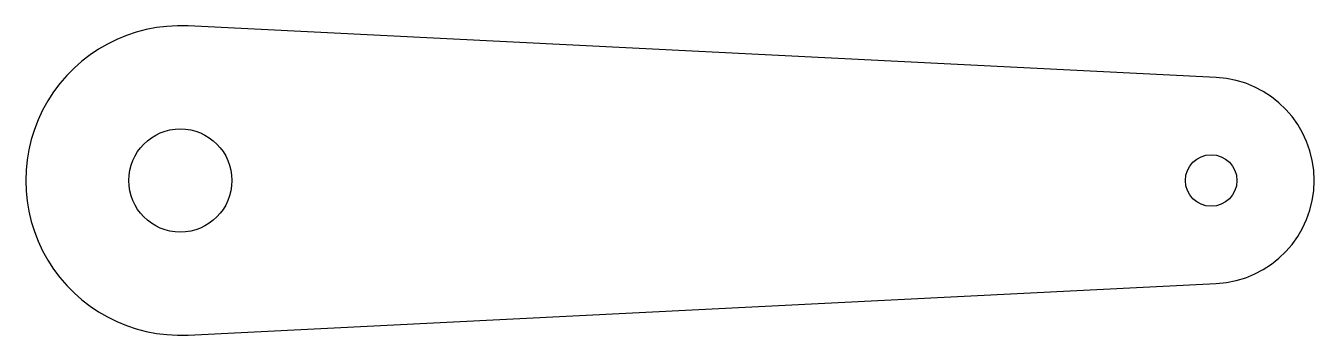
# Model space of a CAD drawing. Header units: metres. Extents: x 0 to 250, y -30 to 30.
import ezdxf

# ---------------------------------------------------------------- set-up
doc = ezdxf.new("R2010")
doc.units = ezdxf.units.M

msp = doc.modelspace()

# ---------------------------------------------------------------- linework, layer by layer
at = {"layer": 'PARAMETRIX'}
for p, q in [((230.9988, 19.975), (31.4981, 29.9626)), ((31.4981, -29.9626), (230.9988, -19.975))]:
    msp.add_line(p, q, dxfattribs=at)
for centre, radius in [((30, 0), 10), ((230, 0), 5)]:
    msp.add_circle(centre, radius, dxfattribs=at)
for centre, radius, start, end in [((30, 0), 30, 87.1376, 272.8624), ((230, 0), 20, 272.8624, 87.1376)]:
    msp.add_arc(centre, radius, start, end, dxfattribs=at)

doc.saveas('drawing.dxf')
